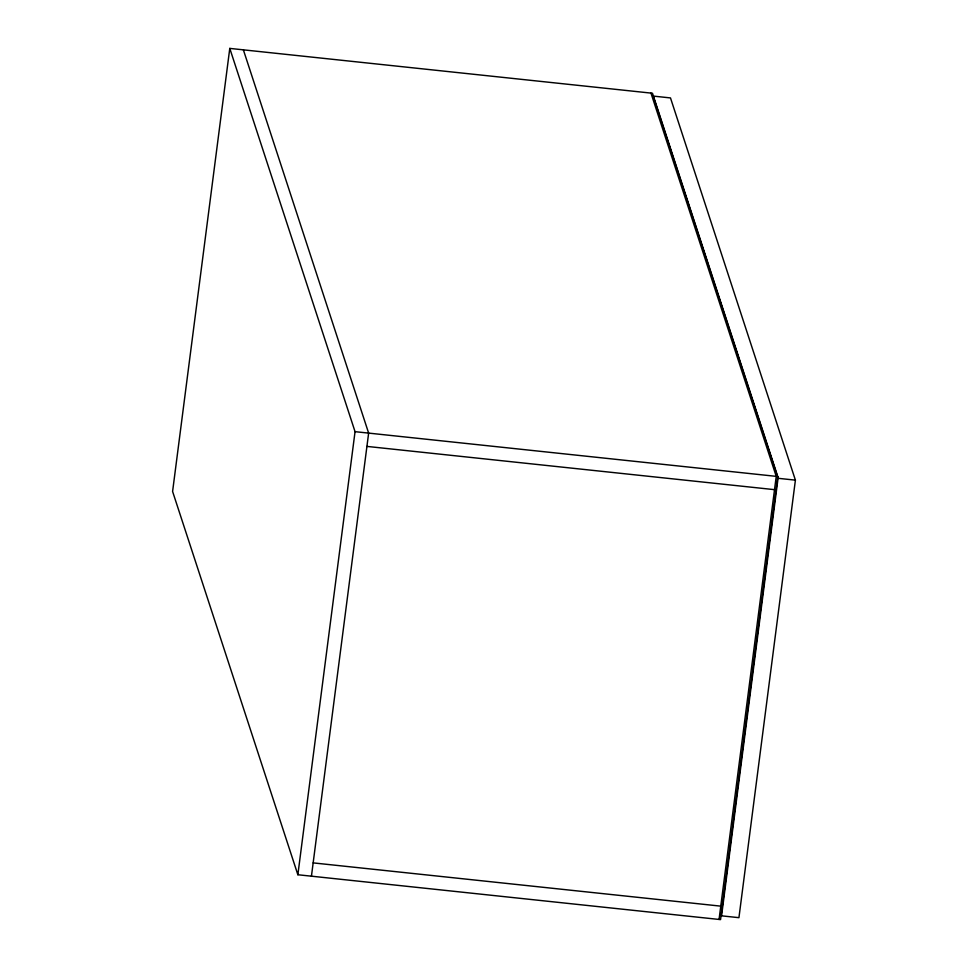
<?xml version="1.0" encoding="UTF-8"?>
<svg xmlns="http://www.w3.org/2000/svg" width="968" height="968" viewBox="0 0 968 968"><rect width="100%" height="100%" fill="white"/><g stroke="black" fill="none" stroke-linecap="round" stroke-linejoin="round"><path stroke-width="1.45" d="M229.779 48.4L172.594 491.478L297.866 874.745L720.567 919.6L777.752 476.522L652.48 93.255L229.779 48.4L355.05 431.667L297.866 874.745M311.442 876.185L368.639 433.107L243.367 49.84M719.055 919.443L776.239 476.365L650.968 93.097M721.571 915.837L778.054 478.301L653.122 96.074L670.485 97.925L795.406 480.14L738.935 917.676L721.571 915.837L720.64 912.957M355.05 431.667L777.752 476.522M778.054 478.301L795.406 480.14M366.92 446.405L776.034 489.82M313.16 862.887L722.273 906.302L721.596 904.221"/></g></svg>
